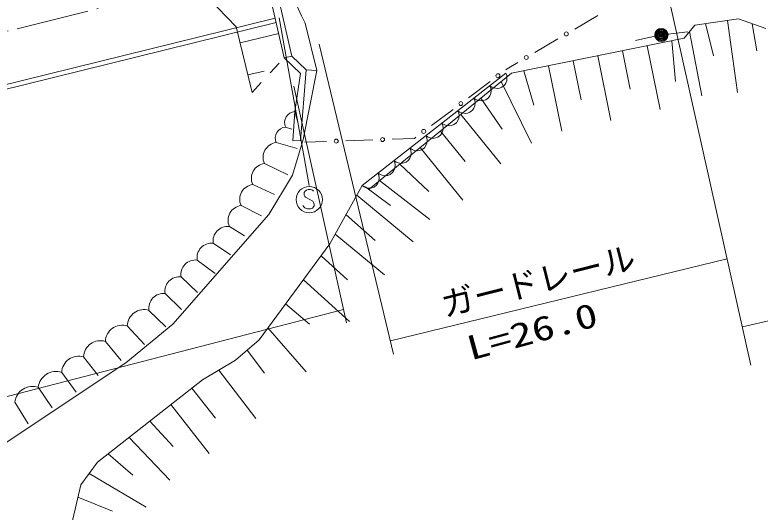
# Model space of a CAD drawing. Units: millimetres, scale not verified. Extents: x -6096 to 633904, y -204620 to 155380.
# Drawn here: x 142772 to 199002, y 34596 to 72105 of the extents above; entities that cross this region are included whole.
import ezdxf
from ezdxf.enums import TextEntityAlignment as Align

# ---------------------------------------------------------------- set-up
doc = ezdxf.new("R2010")
doc.units = ezdxf.units.MM
doc.header["$LTSCALE"] = 1000
doc.linetypes.add('USER1', pattern=[7.000001, 5.508197, -0.688525, 0.114754, -0.688525])
doc.linetypes.add('USER4', pattern=[2, 1, -1])
for name, color, linetype, lineweight in [('S-BGD', 1, 'Continuous', 13), ('S-BGD-HTXT', 6, 'Continuous', 13), ('S-BMK', 3, 'USER1', 13)]:
    doc.layers.add(name, color=color, linetype=linetype, lineweight=lineweight)
doc.styles.add('ＭＳ ゴシック', font='')
doc.styles.get('ＭＳ ゴシック').set_extended_font_data('MS Gothic')

msp = doc.modelspace()

# ---------------------------------------------------------------- linework, layer by layer
at = {"layer": 'S-BGD'}
for p, q in [((163082, 68871), (160054, 82227)), ((160635, 82358), (163663, 69003)), ((159477, 71201), (152989, 77980)), ((185011, 71040), (186760, 72069)), ((82802, 52196), (162402, 71871)), ((82877, 51859), (162478, 71534)), ((162706, 71873), (164984, 59227)), ((164679, 71476), (165560, 67921)), ((194068, 71341), (197373, 71804)), ((194894, 71457), (195491, 69015)), ((196547, 71688), (197309, 66248)), ((197373, 71804), (199423, 71077)), ((198398, 71440), (198762, 69387)), ((160663, 66261), (159477, 71201)), ((193275, 70349), (194068, 71341)), ((159767, 69993), (162679, 70691)), ((180236, 67705), (193275, 70349)), ((181994, 69265), (183744, 70294)), ((191066, 70489), (189599, 70177)), ((192051, 70651), (193541, 70825)), ((193672, 70845), (194599, 66005)), ((190481, 69783), (191458, 64963)), ((192344, 70161), (192629, 67083)), ((188618, 69405), (189208, 66495)), ((163663, 69003), (163082, 68871)), ((163082, 68871), (164314, 67678)), ((163663, 69003), (164746, 67956)), ((184893, 68650), (185490, 65703)), ((186756, 69027), (187745, 64147)), ((179807, 67960), (179925, 68048)), ((179925, 68048), (180727, 68520)), ((183030, 68272), (184032, 63331)), ((160348, 67575), (161590, 67873)), ((164314, 67678), (163890, 64819)), ((164314, 62633), (164746, 67956)), ((165560, 67921), (164514, 62709)), ((164746, 67956), (165560, 67921)), ((168970, 59229), (179820, 67698)), ((169527, 58979), (180236, 67705)), ((179880, 67522), (179820, 67698)), ((179902, 67350), (179880, 67522)), ((181167, 67894), (181930, 65297)), ((177007, 65860), (178631, 67078)), ((179471, 67082), (181744, 62435)), ((179706, 66794), (179812, 66950)), ((179812, 66950), (179888, 67126)), ((179888, 67126), (179902, 67350)), ((178674, 66581), (178614, 66757)), ((178614, 66757), (178768, 66654)), ((178697, 66409), (178674, 66581)), ((178683, 66185), (178697, 66409)), ((178768, 66654), (178932, 66592)), ((178932, 66592), (179153, 66552)), ((179153, 66552), (179342, 66583)), ((179342, 66583), (179519, 66648)), ((179519, 66648), (179706, 66794)), ((177469, 65640), (177409, 65816)), ((177409, 65816), (177562, 65713)), ((177941, 65835), (179551, 63476)), ((178313, 65707), (178500, 65853)), ((178500, 65853), (178606, 66009)), ((178606, 66009), (178683, 66185)), ((177401, 65068), (177477, 65244)), ((177491, 65468), (177469, 65640)), ((177477, 65244), (177491, 65468)), ((177562, 65713), (177726, 65651)), ((177726, 65651), (177947, 65611)), ((177947, 65611), (178136, 65642)), ((178136, 65642), (178313, 65707)), ((163890, 64819), (163736, 62603)), ((163890, 64819), (164155, 63924)), ((174207, 63760), (175831, 64978)), ((176263, 64699), (176203, 64875)), ((176203, 64875), (176357, 64771)), ((176286, 64527), (176263, 64699)), ((176357, 64771), (176521, 64710)), ((176521, 64710), (176742, 64670)), ((176742, 64670), (176931, 64701)), ((176931, 64701), (177108, 64766)), ((177108, 64766), (177295, 64912)), ((177295, 64912), (177401, 65068)), ((176089, 63971), (176195, 64127)), ((176195, 64127), (176272, 64303)), ((176272, 64303), (176286, 64527)), ((176411, 64589), (179434, 60879)), ((163183, 63644), (163663, 63490)), ((175058, 63757), (174998, 63934)), ((174998, 63934), (175151, 63830)), ((175080, 63586), (175058, 63757)), ((175066, 63361), (175080, 63586)), ((175151, 63830), (175315, 63769)), ((175315, 63769), (175536, 63728)), ((175536, 63728), (175725, 63760)), ((175725, 63760), (175902, 63825)), ((175902, 63825), (176089, 63971)), ((173852, 62816), (173792, 62993)), ((173792, 62993), (173945, 62889)), ((174697, 62884), (174883, 63030)), ((174882, 63342), (176757, 61040)), ((174883, 63030), (174990, 63186)), ((174990, 63186), (175066, 63361)), ((162476, 62469), (164068, 62015)), ((163730, 60010), (164514, 62709)), ((163736, 62603), (164314, 62633)), ((164615, 62497), (166280, 62555)), ((167749, 62607), (169778, 62679)), ((171247, 62730), (172913, 62789)), ((172913, 62789), (173031, 62878)), ((173784, 62245), (173860, 62420)), ((173874, 62645), (173852, 62816)), ((173860, 62420), (173874, 62645)), ((173945, 62889), (174110, 62828)), ((174110, 62828), (174331, 62787)), ((174331, 62787), (174520, 62819)), ((174520, 62819), (174697, 62884)), ((172646, 61875), (172586, 62052)), ((172586, 62052), (172740, 61948)), ((172669, 61704), (172646, 61875)), ((172740, 61948), (172904, 61887)), ((172904, 61887), (173125, 61846)), ((173125, 61846), (173314, 61878)), ((173314, 61878), (173491, 61943)), ((173352, 62096), (176581, 58133)), ((173491, 61943), (173678, 62089)), ((173678, 62089), (173784, 62245)), ((172472, 61148), (172579, 61304)), ((172579, 61304), (172655, 61479)), ((172655, 61479), (172669, 61704)), ((161595, 60887), (163374, 60049)), ((171441, 60934), (171381, 61111)), ((171381, 61111), (171534, 61007)), ((171463, 60763), (171441, 60934)), ((171449, 60538), (171463, 60763)), ((171534, 61007), (171698, 60946)), ((171698, 60946), (171919, 60905)), ((171822, 60849), (174008, 58777)), ((171919, 60905), (172109, 60937)), ((172109, 60937), (172285, 61002)), ((172285, 61002), (172472, 61148)), ((170235, 59993), (170175, 60170)), ((170175, 60170), (170329, 60066)), ((171080, 60061), (171267, 60207)), ((171267, 60207), (171373, 60362)), ((171373, 60362), (171449, 60538)), ((161932, 57038), (163730, 60010)), ((170258, 59822), (170235, 59993)), ((170244, 59597), (170258, 59822)), ((170329, 60066), (170493, 60005)), ((170493, 60005), (170714, 59964)), ((170714, 59964), (170903, 59995)), ((170903, 59995), (171080, 60061)), ((160714, 59305), (162362, 58545)), ((166544, 54833), (168970, 59229)), ((168970, 59229), (169527, 58979)), ((168970, 59229), (169123, 59125)), ((169123, 59125), (169287, 59064)), ((169248, 59104), (171108, 57736)), ((169287, 59064), (169508, 59023)), ((169508, 59023), (169697, 59054)), ((169697, 59054), (169874, 59120)), ((169874, 59120), (170061, 59266)), ((170061, 59266), (170168, 59421)), ((170168, 59421), (170244, 59597)), ((170292, 59603), (174082, 56658)), ((164599, 58707), (164594, 58592)), ((164594, 58592), (164599, 58517)), ((164664, 58817), (164599, 58707)), ((164599, 58517), (164639, 58417)), ((164774, 58892), (164664, 58817)), ((164904, 58927), (164774, 58892)), ((165059, 58927), (164904, 58927)), ((165164, 58907), (165059, 58927)), ((165239, 58872), (165164, 58907)), ((165294, 58812), (165239, 58872)), ((168565, 58496), (172818, 54985)), ((164639, 58417), (164709, 58362)), ((164709, 58362), (165254, 58047)), ((165254, 58047), (165314, 57957)), ((165314, 57957), (165354, 57832)), ((159833, 57723), (161379, 56954)), ((164579, 57617), (164509, 57732)), ((164659, 57542), (164579, 57617)), ((164754, 57497), (164659, 57542)), ((164854, 57482), (164754, 57497)), ((165084, 57482), (164854, 57482)), ((165239, 57527), (165084, 57482)), ((165309, 57617), (165239, 57527)), ((165344, 57712), (165309, 57617)), ((165354, 57832), (165344, 57712)), ((154699, 48784), (161932, 57038)), ((167757, 57031), (169956, 55097)), ((158952, 56140), (160106, 55450)), ((166948, 55566), (170662, 52495)), ((157739, 54875), (159036, 54005)), ((161197, 47596), (166544, 54833)), ((156527, 53610), (157880, 52588)), ((165876, 53929), (167875, 52123)), ((155314, 52345), (156549, 51171)), ((164539, 52119), (168023, 48964)), ((154101, 51079), (155335, 49869)), ((163202, 50310), (165013, 48778)), ((152889, 49814), (154149, 48568)), ((151151, 45860), (154699, 48784)), ((151243, 48643), (152559, 47238)), ((161866, 48501), (164753, 45178)), ((149597, 47473), (150795, 46023)), ((159410, 46052), (161197, 47596)), ((160304, 46824), (161593, 45067)), ((147951, 46302), (149044, 44892)), ((137733, 36945), (151151, 45860)), ((156919, 44563), (159410, 46052)), ((146305, 45132), (147395, 43648)), ((158165, 45308), (160961, 41647)), ((149011, 38371), (156919, 44563)), ((144538, 44010), (145573, 42462)), ((156128, 43944), (157897, 41686)), ((142771, 42888), (143780, 41248)), ((154547, 42706), (157439, 39012)), ((152965, 41467), (154719, 39539)), ((151384, 40229), (154459, 37011)), ((149802, 38991), (151671, 37383)), ((147735, 36648), (149011, 38371)), ((148373, 37510), (152675, 34967)), ((146459, 31161), (147735, 36648)), ((147522, 35734), (150147, 34669))]:
    msp.add_line(p, q, dxfattribs=at)
at = {"layer": 'S-BGD', "linetype": 'USER4'}
msp.add_line((160663, 66261), (163082, 68871), dxfattribs=at)
at = {"layer": 'S-BGD'}
for centre, radius in [((191555, 70593), 498), ((191555, 70593), 440), ((191555, 70593), 382), ((191555, 70593), 322), ((191555, 70593), 265), ((184377, 70667), 149), ((191555, 70593), 195), ((191555, 70593), 135), ((191555, 70593), 77.5), ((191555, 70593), 15), ((181360, 68892), 149), ((179219, 67519), 149), ((176419, 65419), 149), ((173619, 63319), 149), ((167015, 62581), 149), ((170513, 62704), 149), ((164984, 58167), 995)]:
    msp.add_circle(centre, radius, dxfattribs=at)
for centre, radius, start, end in [((181404, 80045), 18793, 177.3521, 207.1277), ((163977, 63966), 857, 95.8203, 202.0804), ((163270, 62791), 857, 95.8203, 202.0804), ((162629, 61348), 1132, 97.76, 204.0203), ((161748, 59766), 1132, 97.76, 204.0203), ((160867, 58183), 1132, 97.76, 204.0203), ((159986, 56601), 1132, 97.76, 204.0203), ((158820, 55053), 1095, 83.0867, 189.3469), ((157608, 53788), 1095, 83.0867, 189.3469), ((156395, 52522), 1095, 83.0867, 189.3469), ((155182, 51257), 1095, 83.0867, 189.3469), ((153970, 49992), 1095, 83.0867, 189.3469), ((152512, 48601), 1270, 72.7381, 178.096), ((150866, 47431), 1270, 72.7381, 178.096), ((149220, 46260), 1270, 72.7381, 178.096), ((147574, 45090), 1270, 72.7381, 178.096), ((145874, 43858), 1345, 71.3381, 173.4999), ((144108, 42736), 1345, 71.3381, 173.4999)]:
    msp.add_arc(centre, radius, start, end, dxfattribs=at)
at = {"layer": 'S-BGD-HTXT'}
for p, q in [((191499, 76146), (198311, 45681)), ((165731, 69888), (171337, 46521)), ((163825, 66718), (167782, 48881)), ((171101, 47504), (196517, 53702)), ((84210, 28342), (167562, 49875)), ((197664, 48572), (202520, 49710))]:
    msp.add_line(p, q, dxfattribs=at)
at = {"layer": 'S-BMK'}
msp.add_line((115766, 64309), (201567, 85644), dxfattribs=at)

# ---------------------------------------------------------------- texts
at = {"layer": 'S-BGD-HTXT', "style": 'ＭＳ ゴシック'}
msp.add_text('ガードレール', height=1833, rotation=14.2, dxfattribs=at).set_placement((175340, 48780), align=Align.BOTTOM_LEFT)
at = {"layer": 'S-BGD-HTXT', "style": 'ＭＳ ゴシック', "width": 1.35}
msp.add_text('L=26.0', height=1833, rotation=15.2, dxfattribs=at).set_placement((177309, 45498), align=Align.BOTTOM_LEFT)

doc.saveas('drawing.dxf')
